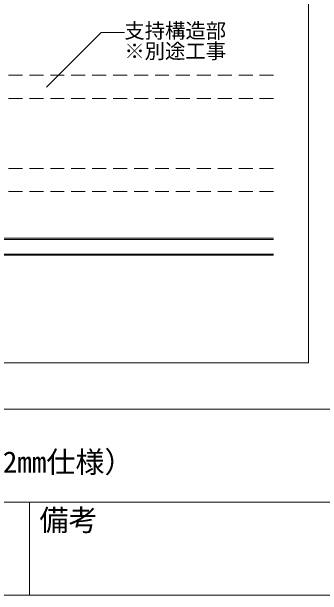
# Model space of a CAD drawing. Units: millimetres, scale not verified. Extents: x -1950 to 1950, y -1347 to 1325.
# Drawn here: x 1235 to 1502, y -1325 to -823 of the extents above; entities that cross this region are included whole.
import ezdxf
from ezdxf.enums import TextEntityAlignment as Align

# ---------------------------------------------------------------- set-up
doc = ezdxf.new("R2010")
doc.units = ezdxf.units.MM
doc.header["$LTSCALE"] = 10
doc.linetypes.add('DASHED1', pattern=[1.8, 1.2, -0.6])
for name, color, linetype, lineweight in [('4-2_野縁受け', 3, 'Continuous', 18), ('4-6_文字', 7, 'Continuous', 18), ('4-9_躯体他', 4, 'Continuous', 9), ('F-3_野縁', 3, 'Continuous', 18)]:
    doc.layers.add(name, color=color, linetype=linetype, lineweight=lineweight)
doc.layers.add('F-6_文字', color=7, linetype='Continuous')
doc.styles.add('ＭＳ ゴシック', font='')
doc.styles.get('ＭＳ ゴシック').set_extended_font_data('MS Gothic')

msp = doc.modelspace()

# ---------------------------------------------------------------- linework, layer by layer
at = {"layer": '4-2_野縁受け'}
for p, q in [((873.66, -1017.73), (1460, -1017.73)), ((873.66, -1018.93), (1460, -1018.93)), ((853.66, -1031.43), (1460, -1031.43)), ((853.66, -1032.43), (1460, -1032.43))]:
    msp.add_line(p, q, dxfattribs=at)
at = {"layer": '4-6_文字'}
for q in [(1264.55, -888.01), (1331.66, -840.9)]:
    msp.add_line((1311.66, -840.9), q, dxfattribs=at)
at = {"layer": '4-9_躯体他', "linetype": 'DASHED1'}
for p, q in [((1460, -877.73), (822.68, -877.73)), ((1460, -897.73), (822.68, -897.73)), ((1460, -957.73), (822.68, -957.73)), ((1460, -977.73), (822.68, -977.73))]:
    msp.add_line(p, q, dxfattribs=at)
at = {"layer": 'F-3_野縁'}
for p, q in [((1490, -513.82), (1490, -1125)), ((775, -1125), (1490, -1125)), ((-1950, -1165), (1950, -1165)), ((-1950, -1325), (1950, -1325))]:
    msp.add_line(p, q, dxfattribs=at)
at = {"layer": 'F-3_野縁', "color": 7}
for p, q in [((100, -1245), (1950, -1245)), ((1250, -1245), (1250, -1325)), ((1250, -1245), (1250, -1325))]:
    msp.add_line(p, q, dxfattribs=at)

# ---------------------------------------------------------------- texts
at = {"layer": '4-6_文字', "style": 'ＭＳ ゴシック'}
for s, p in [('支持構造部', (1331.66, -849.65)), ('※別途工事', (1331.66, -867.15))]:
    msp.add_text(s, height=12.83, dxfattribs=at).set_placement(p, align=Align.BOTTOM_LEFT)
at = {"layer": 'F-6_文字', "style": 'ＭＳ ゴシック'}
for s, p in [('軽量直張天井（グラスウールボード12mm仕様）', (814.63, -1225)), ('備考', (1258.63, -1275))]:
    msp.add_text(s, height=18.33, dxfattribs=at).set_placement(p, align=Align.BOTTOM_LEFT)

doc.saveas('drawing.dxf')
